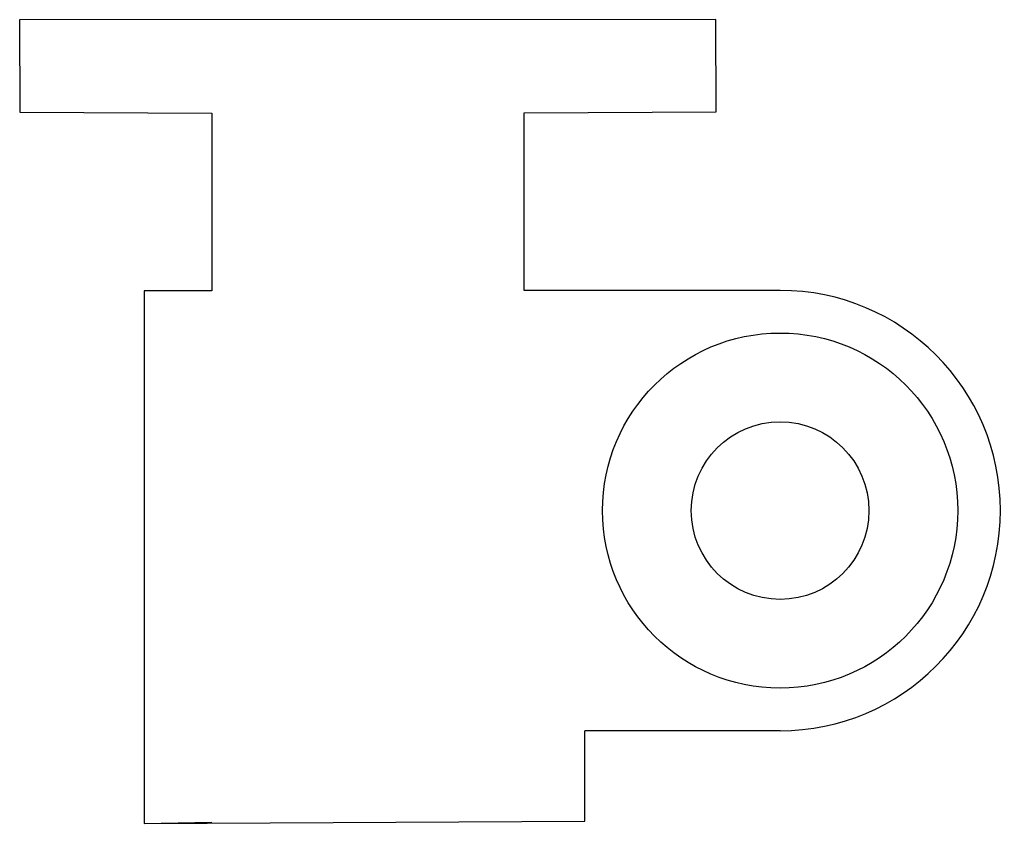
# Model space of a CAD drawing. Header units: inches. Extents: x -107 to 31, y -8 to 105.
import ezdxf

# ---------------------------------------------------------------- set-up
doc = ezdxf.new("R2010")
doc.units = ezdxf.units.IN
doc.header["$MEASUREMENT"] = 0

msp = doc.modelspace()

# ---------------------------------------------------------------- linework, layer by layer
for p, q in [((-9.12, 105.1), (-107.12, 105.05)), ((-107.12, 105.05), (-107.07, 92.05)), ((-9.09, 92.1), (-9.12, 105.1)), ((-107.07, 92.05), (-80.07, 91.94)), ((-80.07, 91.94), (-80.07, 66.94)), ((-36.09, 91.98), (-9.09, 92.1)), ((-36.09, 66.98), (-36.09, 91.98)), ((-80.07, 66.94), (-89.57, 66.94)), ((-89.57, 66.94), (-89.57, -8.06)), ((-0.09, 66.98), (-36.09, 66.98)), ((-0.09, 4.98), (-27.57, 4.98)), ((-27.57, -7.75), (-27.57, 4.98)), ((-89.57, -8.06), (-27.57, -7.75)), ((-89.57, -8.06), (-80.07, -7.9))]:
    msp.add_line(p, q)
for radius in [25, 12.5]:
    msp.add_circle((-0.09, 35.98), radius)
msp.add_arc((-0.09, 35.98), 31, 270, 90)

doc.saveas('drawing.dxf')
